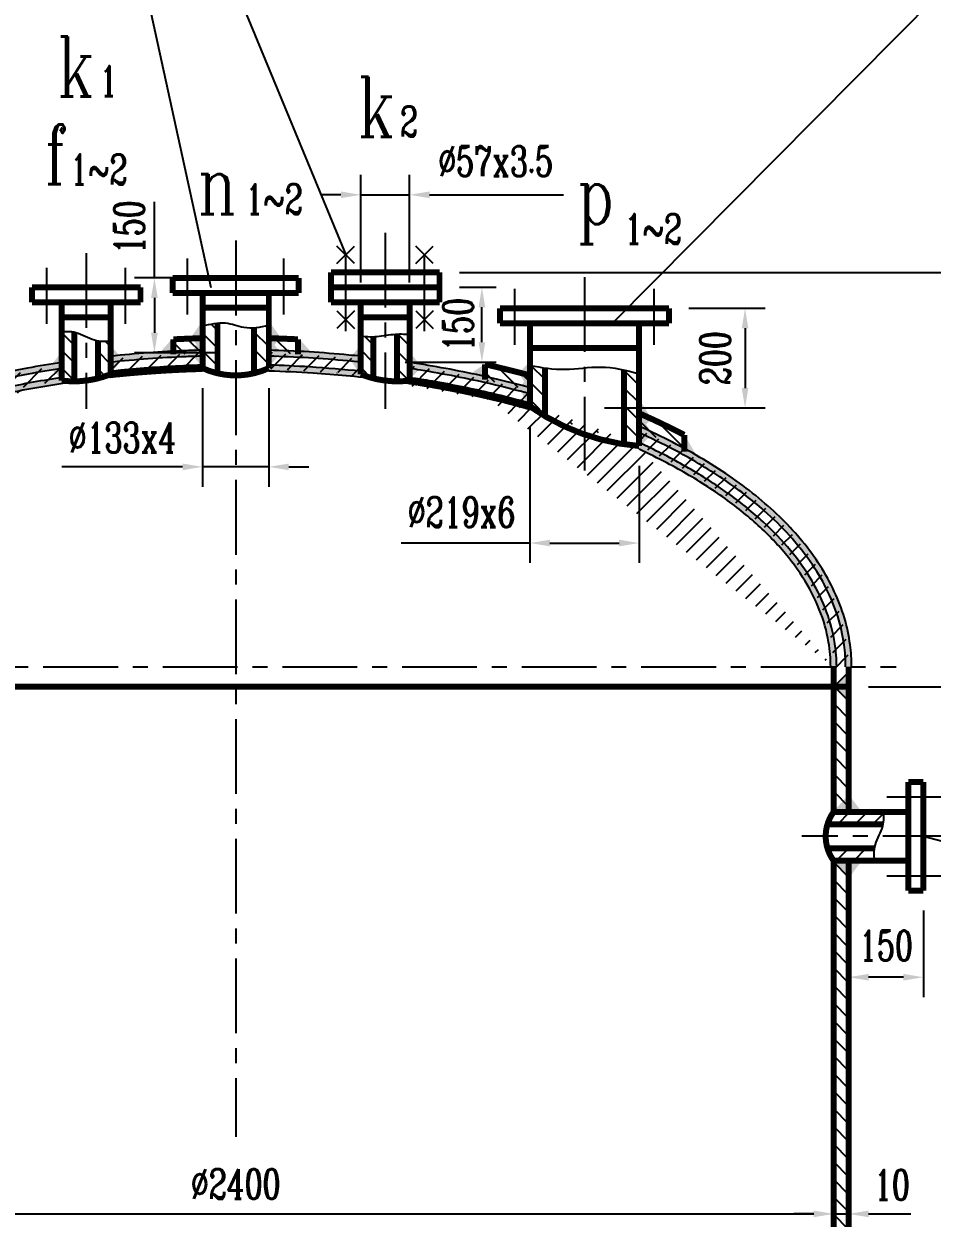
# Model space of a CAD drawing. Extents: x 37280 to 54100, y -24210 to -11888.
# Drawn here: x 40482 to 42305, y -15568 to -13173 of the extents above; entities that cross this region are included whole.
import ezdxf

# ---------------------------------------------------------------- set-up
doc = ezdxf.new("R2010")
doc.units = 0
doc.header["$LTSCALE"] = 120
doc.header["$MEASUREMENT"] = 0
doc.linetypes.add('CENTER', pattern=[2, 1.25, -0.25, 0.25, -0.25])
doc.layers.get('0').update_dxf_attribs({"linetype": 'CONTINUOUS'})
doc.layers.add('4', color=1, linetype='CENTER')
doc.styles.add('RC', font='romanc', dxfattribs={"width": 0.7, "bigfont": 'hztxt'})
doc.styles.add('SD', font='romanc', dxfattribs={"width": 0.7, "bigfont": 'hztxt'})
pattern_1 = [(135, (0, -748.836), (-17.67767, -17.67767), [])]
pattern_2 = [(45, (0, -748.836), (-17.67767, 17.67767), [])]
pattern_3 = [(135, (0, -748.83601), (-0.08838834765, -0.08838834765), [])]
pattern_4 = [(135, (0, -211.048), (-17.67767, -17.67767), [])]

msp = doc.modelspace()

# ---------------------------------------------------------------- hatches: boundary and pattern name
h = msp.add_hatch()
h.set_pattern_fill('ANSI31', color=256, scale=200, angle=90, style=0)
h.set_pattern_definition(pattern_4)
edge = h.paths.add_edge_path()
edge.add_spline(control_points=[(40583, -13791.3), (40574.8, -13789.6), (40566.5, -13789.6), (40558, -13790.7)], knot_values=[34.196112, 34.196112, 34.196112, 34.196112, 59.743914, 59.743914, 59.743914, 59.743914], degree=3, periodic=0)
edge.add_line((40558, -13790.7), (40558, -13888.7))
edge.add_arc((40582.5, -13692.8), 197.5, 262.8724, 270.1451)
edge.add_line((40583, -13890.2), (40583, -13791.3))
edge = h.paths.add_edge_path()
edge.add_spline(control_points=[(40656, -13808.3), (40647.5, -13809.6), (40639.1, -13809.9), (40631, -13808.6)], knot_values=[111.216117, 111.216117, 111.216117, 111.216117, 137.012131, 137.012131, 137.012131, 137.012131], degree=3, periodic=0)
edge.add_line((40631, -13808.6), (40631, -13884.2))
edge.add_arc((40582.5, -13692.8), 197.5, 284.2189, 291.8538)
edge.add_line((40656, -13876), (40656, -13808.3))
h = msp.add_hatch()
h.set_pattern_fill('ANSI31', color=256, scale=200, angle=90, style=0)
edge = h.paths.add_edge_path()
edge.add_spline(control_points=[(40973.5, -13777.1), (40963.3, -13780), (40953.3, -13781.9), (40943.5, -13782.5)], knot_values=[124.228657, 124.228657, 124.228657, 124.228657, 154.628423, 154.628423, 154.628423, 154.628423], degree=3, periodic=0)
edge.add_line((40943.5, -13782.5), (40943.5, -13874))
edge.add_arc((40907, -13719.4), 158.8, 283.2861, 294.7527)
edge.add_line((40973.5, -13863.7), (40973.5, -13777.1))
edge = h.paths.add_edge_path()
edge.add_spline(control_points=[(40870.5, -13773.2), (40860.7, -13774.3), (40850.6, -13776.7), (40840.5, -13779.1)], knot_values=[16.819989, 16.819989, 16.819989, 16.819989, 46.828966, 46.828966, 46.828966, 46.828966], degree=3, periodic=0)
edge.add_line((40840.5, -13779.1), (40840.5, -13863.7))
edge.add_arc((40907, -13719.4), 158.8, 245.2473, 256.7139)
edge.add_line((40870.5, -13874), (40870.5, -13773.2))
h = msp.add_hatch()
h.set_pattern_fill('ANSI31', color=256, scale=200, angle=90, style=0)
h.set_pattern_definition(pattern_4)
edge = h.paths.add_edge_path()
edge.add_spline(control_points=[(41256, -13796.9), (41247.5, -13795.8), (41239.1, -13795.6), (41231, -13796)], knot_values=[34.196112, 34.196112, 34.196112, 34.196112, 59.743914, 59.743914, 59.743914, 59.743914], degree=3, periodic=0)
edge.add_line((41231, -13796), (41231, -13890.2))
edge.add_arc((41231.5, -13692.8), 197.5, 269.8549, 277.1276)
edge.add_line((41256, -13888.7), (41256, -13796.9))
edge = h.paths.add_edge_path()
edge.add_spline(control_points=[(41183, -13801.3), (41174.8, -13801.6), (41166.4, -13801.1), (41158, -13799.8)], knot_values=[111.216117, 111.216117, 111.216117, 111.216117, 137.012131, 137.012131, 137.012131, 137.012131], degree=3, periodic=0)
edge.add_line((41158, -13799.8), (41158, -13876))
edge.add_arc((41231.5, -13692.8), 197.5, 248.1462, 255.7811)
edge.add_line((41183, -13884.2), (41183, -13801.3))
h = msp.add_hatch()
h.set_pattern_fill('ANSI31', color=256, scale=200, angle=90, style=0)
h.set_pattern_definition(pattern_1)
edge = h.paths.add_edge_path()
edge.add_arc((40906.9, -16256), 2453.2, 91.5529, 92.9202)
edge.add_line((40782, -13805.9), (40782, -13836))
edge.add_spline(control_points=[(40782, -13836), (40800.6, -13835), (40819.3, -13834.3), (40838.8, -13833.7), (40839.6, -13833.7), (40840.5, -13833.7)], knot_values=[4.767148, 4.767148, 4.767148, 4.767148, 4.813412, 4.813412, 4.815447, 4.815447, 4.815447, 4.815447], degree=3, periodic=0)
edge.add_line((40840.5, -13833.7), (40840.5, -13803.6))
edge = h.paths.add_edge_path()
edge.add_arc((40907, -16256.6), 2453.9, 87.0801, 88.4471)
edge.add_line((40973.5, -13803.6), (40973.5, -13833.7))
edge.add_spline(control_points=[(40973.5, -13833.7), (40980.8, -13833.9), (40988.1, -13834.1), (41007.6, -13834.8), (41019.8, -13835.3), (41032, -13836)], knot_values=[4.609331, 4.609331, 4.609331, 4.609331, 4.627492, 4.627492, 4.65763, 4.65763, 4.65763, 4.65763], degree=3, periodic=0)
edge.add_line((41032, -13836), (41032, -13805.9))
h = msp.add_hatch()
h.set_pattern_fill('ANSI31', color=256, angle=90, style=0)
h.set_pattern_definition(pattern_3)
edge = h.paths.add_edge_path()
edge.add_spline(control_points=[(39683, -14462.7), (39683, -14449.5), (39683.8, -14436.3), (39687.7, -14404.4), (39691.6, -14385.6), (39702.7, -14348.6), (39709.9, -14330.2), (39728.1, -14292.3), (39739.4, -14272.9), (39770.8, -14227.3), (39792.4, -14201.6), (39842, -14152.2), (39869.9, -14128.4), (39931.5, -14083.2), (39965.2, -14061.6), (40019.7, -14031.3), (40038.5, -14021.4), (40058, -14011.9)], knot_values=[5.486001, 5.486001, 5.486001, 5.486001, 5.547167, 5.547167, 5.634446, 5.634446, 5.721936, 5.721936, 5.817578, 5.817578, 5.950591, 5.950591, 6.083603, 6.083603, 6.216616, 6.216616, 6.283185, 6.283185, 6.283185, 6.283185], degree=3, periodic=0)
edge.add_line((40058, -14011.9), (40058, -13998.6))
edge.add_spline(control_points=[(40058, -13998.6), (40022.4, -14015.8), (39988.8, -14034), (39922.2, -14074.9), (39889.8, -14097.8), (39830.9, -14146), (39804.5, -14171.2), (39765, -14216.1), (39750.3, -14235.3), (39724.4, -14274.5), (39713.2, -14294.6), (39696.3, -14332), (39689.9, -14349.1), (39679.8, -14383.7), (39676.1, -14401.3), (39671.9, -14433.5), (39671, -14448.1), (39671, -14462.7)], knot_values=[5.480061, 5.480061, 5.480061, 5.480061, 5.600023, 5.600023, 5.73444, 5.73444, 5.868857, 5.868857, 5.964469, 5.964469, 6.06008, 6.06008, 6.138813, 6.138813, 6.217866, 6.217866, 6.283185, 6.283185, 6.283185, 6.283185], degree=3, periodic=0)
edge.add_line((39671, -14462.7), (39683, -14462.7))
edge = h.paths.add_edge_path()
edge.add_spline(control_points=[(40156, -13968.9), (40171.1, -13963), (40186.6, -13957.2), (40236.4, -13939.4), (40271.7, -13928.2), (40308, -13917.9)], knot_values=[5.228735, 5.228735, 5.228735, 5.228735, 5.276296, 5.276296, 5.379233, 5.379233, 5.379233, 5.379233], degree=3, periodic=0)
edge.add_line((40308, -13917.9), (40308, -13905.4))
edge.add_spline(control_points=[(40308, -13905.4), (40270.4, -13916), (40234, -13927.6), (40184.3, -13945.2), (40170, -13950.6), (40156, -13956.1)], knot_values=[5.22566, 5.22566, 5.22566, 5.22566, 5.331188, 5.331188, 5.374694, 5.374694, 5.374694, 5.374694], degree=3, periodic=0)
edge.add_line((40156, -13956.1), (40156, -13968.9))
edge = h.paths.add_edge_path()
edge.add_line((40558, -13864.4), (40558, -13852.3))
edge.add_spline(control_points=[(40558, -13852.3), (40534.8, -13855.7), (40511.8, -13859.5), (40461, -13868.8), (40433.2, -13874.5), (40406, -13880.6)], knot_values=[5.002855, 5.002855, 5.002855, 5.002855, 5.062354, 5.062354, 5.135836, 5.135836, 5.135836, 5.135836], degree=3, periodic=0)
edge.add_line((40406, -13880.6), (40406, -13892.9))
edge.add_spline(control_points=[(40406, -13892.9), (40433.6, -13886.6), (40461.8, -13880.9), (40512.7, -13871.6), (40535.2, -13867.8), (40558, -13864.4)], knot_values=[5.004382, 5.004382, 5.004382, 5.004382, 5.079495, 5.079495, 5.138219, 5.138219, 5.138219, 5.138219], degree=3, periodic=0)
edge = h.paths.add_edge_path()
edge.add_line((40840.5, -13839.7), (40840.5, -13827.7))
edge.add_spline(control_points=[(40840.5, -13827.7), (40829.7, -13827.9), (40819, -13828.3), (40799.5, -13829.1), (40790.7, -13829.5), (40782, -13830)], knot_values=[4.767013, 4.767013, 4.767013, 4.767013, 4.793519, 4.793519, 4.815191, 4.815191, 4.815191, 4.815191], degree=3, periodic=0)
edge.add_spline(control_points=[(40782, -13830), (40739.7, -13832.1), (40697.6, -13835.4), (40656, -13839.8)], knot_values=[4.815191, 4.815191, 4.815191, 4.815191, 4.919901, 4.919901, 4.919901, 4.919901], degree=3, periodic=0)
edge.add_line((40656, -13839.8), (40656, -13851.9))
edge.add_spline(control_points=[(40656, -13851.9), (40705.9, -13846.6), (40756.6, -13842.9), (40818.5, -13840.3), (40829.5, -13840), (40840.5, -13839.7)], knot_values=[4.767284, 4.767284, 4.767284, 4.767284, 4.893704, 4.893704, 4.92096, 4.92096, 4.92096, 4.92096], degree=3, periodic=0)
edge = h.paths.add_edge_path()
edge.add_spline(control_points=[(41158, -13839.8), (41150.1, -13839), (41142.2, -13838.2), (41100.4, -13834.2), (41066.2, -13831.7), (41032, -13830)], knot_values=[4.504877, 4.504877, 4.504877, 4.504877, 4.524685, 4.524685, 4.609587, 4.609587, 4.609587, 4.609587], degree=3, periodic=0)
edge.add_spline(control_points=[(41032, -13830), (41012.5, -13829), (40993, -13828.2), (40973.5, -13827.7)], knot_values=[4.609587, 4.609587, 4.609587, 4.609587, 4.657765, 4.657765, 4.657765, 4.657765], degree=3, periodic=0)
edge.add_line((40973.5, -13827.7), (40973.5, -13839.7))
edge.add_spline(control_points=[(40973.5, -13839.7), (41026.5, -13841.1), (41079.4, -13844.3), (41140.4, -13850.1), (41149.2, -13851), (41158, -13851.9)], knot_values=[4.503818, 4.503818, 4.503818, 4.503818, 4.635338, 4.635338, 4.657494, 4.657494, 4.657494, 4.657494], degree=3, periodic=0)
edge.add_line((41158, -13851.9), (41158, -13839.8))
edge = h.paths.add_edge_path()
edge.add_spline(control_points=[(41407, -13880.4), (41369.6, -13872), (41331.5, -13864.6), (41280.6, -13856.1), (41268.3, -13854.1), (41256, -13852.3)], knot_values=[4.28984, 4.28984, 4.28984, 4.28984, 4.390268, 4.390268, 4.421923, 4.421923, 4.421923, 4.421923], degree=3, periodic=0)
edge.add_line((41256, -13852.3), (41256, -13864.4))
edge.add_spline(control_points=[(41256, -13864.4), (41263.2, -13865.5), (41270.5, -13866.6), (41325.5, -13875.5), (41372.5, -13884.7), (41445, -13901.5), (41471.5, -13908.3), (41497.5, -13915.5)], knot_values=[4.204062, 4.204062, 4.204062, 4.204062, 4.222808, 4.222808, 4.347131, 4.347131, 4.420396, 4.420396, 4.420396, 4.420396], degree=3, periodic=0)
edge.add_line((41497.5, -13915.5), (41497.5, -13903))
edge.add_spline(control_points=[(41497.5, -13903), (41476.3, -13897.2), (41454.9, -13891.7), (41424.4, -13884.4), (41415.7, -13882.4), (41407, -13880.4)], knot_values=[4.207071, 4.207071, 4.207071, 4.207071, 4.26626, 4.26626, 4.28984, 4.28984, 4.28984, 4.28984], degree=3, periodic=0)
edge = h.paths.add_edge_path()
edge.add_spline(control_points=[(41807, -14024.7), (41778.2, -14009.1), (41748, -13994.3), (41716.5, -13980.4)], knot_values=[3.885714, 3.885714, 3.885714, 3.885714, 3.988302, 3.988302, 3.988302, 3.988302], degree=3, periodic=0)
edge.add_line((41716.5, -13980.4), (41716.5, -13993.5))
edge.add_spline(control_points=[(41716.5, -13993.5), (41740.3, -14004.2), (41763.4, -14015.3), (41820.7, -14045.3), (41853.6, -14064.8), (41914.4, -14105.8), (41942.4, -14127.3), (41985.9, -14165.8), (42002.7, -14182.3), (42033.4, -14216.2), (42047.3, -14233.6), (42072, -14269.1), (42082.9, -14287.1), (42101.4, -14323.9), (42109, -14342.6), (42121, -14380.3), (42125.3, -14399.4), (42129.9, -14433.3), (42131, -14448), (42131, -14462.7)], knot_values=[3.141593, 3.141593, 3.141593, 3.141593, 3.220224, 3.220224, 3.344547, 3.344547, 3.468871, 3.468871, 3.55806, 3.55806, 3.64725, 3.64725, 3.73644, 3.73644, 3.825629, 3.825629, 3.914819, 3.914819, 3.982988, 3.982988, 3.982988, 3.982988], degree=3, periodic=0)
edge.add_line((42131, -14462.7), (42143, -14462.7))
edge.add_spline(control_points=[(42143, -14462.7), (42143, -14448), (42142, -14433.2), (42137.6, -14400.3), (42133.8, -14382.3), (42123.2, -14346.6), (42116.4, -14328.9), (42100.2, -14294.1), (42090.8, -14277), (42069.3, -14243.4), (42057.2, -14227), (42019.1, -14180.8), (41989.9, -14151.9), (41923.7, -14097.2), (41886.7, -14071.3), (41833.5, -14039.5), (41820.4, -14032), (41807, -14024.7)], knot_values=[3.141593, 3.141593, 3.141593, 3.141593, 3.207557, 3.207557, 3.288942, 3.288942, 3.370327, 3.370327, 3.451713, 3.451713, 3.533098, 3.533098, 3.685387, 3.685387, 3.837675, 3.837675, 3.885714, 3.885714, 3.885714, 3.885714], degree=3, periodic=0)
h = msp.add_hatch()
h.set_pattern_fill('ANSI31', color=256, scale=200, style=0)
h.set_pattern_definition(pattern_2)
edge = h.paths.add_edge_path()
edge.add_ellipse((40907, -14462.7), major_axis=(-1200, 0), ratio=0.5, start_angle=315.0319, end_angle=360, ccw=False)
edge.add_line((40058, -14038.7), (40058, -14005.3))
edge.add_spline(control_points=[(40058, -14005.3), (40039, -14014.5), (40020.6, -14024), (39967, -14053.6), (39933.7, -14074.6), (39872.5, -14118.8), (39844.6, -14141.9), (39794.7, -14190.3), (39772.7, -14215.4), (39739.8, -14261), (39727.4, -14281.1), (39706.6, -14322.1), (39698.2, -14343), (39685.4, -14385.3), (39681, -14406.8), (39677.6, -14439.8), (39677, -14451.3), (39677, -14462.7)], knot_values=[5.483013, 5.483013, 5.483013, 5.483013, 5.547468, 5.547468, 5.677183, 5.677183, 5.806897, 5.806897, 5.936611, 5.936611, 6.034733, 6.034733, 6.132855, 6.132855, 6.230976, 6.230976, 6.283185, 6.283185, 6.283185, 6.283185], degree=3, periodic=0)
edge.add_line((39677, -14462.7), (39707, -14462.7))
edge = h.paths.add_edge_path()
edge.add_line((40308, -13942.8), (40308, -13911.6))
edge.add_spline(control_points=[(40308, -13911.6), (40286.4, -13917.7), (40265.2, -13924.2), (40214.1, -13940.8), (40184.5, -13951.3), (40156, -13962.5)], knot_values=[5.227191, 5.227191, 5.227191, 5.227191, 5.28804, 5.28804, 5.376952, 5.376952, 5.376952, 5.376952], degree=3, periodic=0)
edge.add_line((40156, -13962.5), (40156, -13994.8))
edge.add_ellipse((40907, -14462.7), major_axis=(-1200, 0), ratio=0.5, start_angle=299.9449, end_angle=308.7434, ccw=False)
edge = h.paths.add_edge_path()
edge.add_spline(control_points=[(40558, -13858.3), (40548.2, -13859.8), (40538.6, -13861.3), (40487.1, -13869.7), (40446.1, -13877.7), (40406, -13886.8)], knot_values=[5.003616, 5.003616, 5.003616, 5.003616, 5.028612, 5.028612, 5.137023, 5.137023, 5.137023, 5.137023], degree=3, periodic=0)
edge.add_line((40406, -13886.8), (40406, -13917.5))
edge.add_ellipse((40907, -14462.7), major_axis=(-1200, 0), ratio=0.5, start_angle=286.9079, end_angle=294.6769, ccw=False)
edge.add_line((40558, -13888.7), (40558, -13858.3))
edge = h.paths.add_edge_path()
edge.add_ellipse((40907, -14462.7), major_axis=(-1200, 0), ratio=0.5, start_angle=273.1768, end_angle=282.0735, ccw=False)
edge.add_line((40840.5, -13863.7), (40840.5, -13833.7))
edge.add_spline(control_points=[(40840.5, -13833.7), (40839.6, -13833.7), (40838.8, -13833.7), (40819.3, -13834.3), (40800.6, -13835), (40782, -13836)], knot_values=[4.767148, 4.767148, 4.767148, 4.767148, 4.769183, 4.769183, 4.815447, 4.815447, 4.815447, 4.815447], degree=3, periodic=0)
edge.add_spline(control_points=[(40782, -13836), (40748.3, -13837.7), (40714.8, -13840.1), (40673, -13844.1), (40664.5, -13844.9), (40656, -13845.8)], knot_values=[4.815447, 4.815447, 4.815447, 4.815447, 4.898897, 4.898897, 4.920429, 4.920429, 4.920429, 4.920429], degree=3, periodic=0)
edge.add_line((40656, -13845.8), (40656, -13876))
edge = h.paths.add_edge_path()
edge.add_spline(control_points=[(41158, -13845.8), (41155.8, -13845.6), (41153.7, -13845.4), (41112, -13841.1), (41072.1, -13838), (41032, -13836)], knot_values=[4.504349, 4.504349, 4.504349, 4.504349, 4.509755, 4.509755, 4.609331, 4.609331, 4.609331, 4.609331], degree=3, periodic=0)
edge.add_spline(control_points=[(41032, -13836), (41019.8, -13835.3), (41007.6, -13834.8), (40988.1, -13834.1), (40980.8, -13833.9), (40973.5, -13833.7)], knot_values=[4.609331, 4.609331, 4.609331, 4.609331, 4.639469, 4.639469, 4.65763, 4.65763, 4.65763, 4.65763], degree=3, periodic=0)
edge.add_line((40973.5, -13833.7), (40973.5, -13863.7))
edge.add_ellipse((40907, -14462.7), major_axis=(-1200, 0), ratio=0.5, start_angle=257.9265, end_angle=266.8232, ccw=False)
edge.add_line((41158, -13876), (41158, -13845.8))
edge = h.paths.add_edge_path()
edge.add_spline(control_points=[(41497.5, -13909.3), (41481.5, -13904.8), (41465.4, -13900.6), (41435.2, -13893.1), (41421.1, -13889.7), (41407, -13886.5)], knot_values=[4.205572, 4.205572, 4.205572, 4.205572, 4.250326, 4.250326, 4.288655, 4.288655, 4.288655, 4.288655], degree=3, periodic=0)
edge.add_spline(control_points=[(41407, -13886.5), (41373.1, -13878.9), (41338.6, -13872.1), (41287.8, -13863.3), (41271.9, -13860.7), (41256, -13858.3)], knot_values=[4.288655, 4.288655, 4.288655, 4.288655, 4.38004, 4.38004, 4.421162, 4.421162, 4.421162, 4.421162], degree=3, periodic=0)
edge.add_line((41256, -13858.3), (41256, -13888.7))
edge.add_ellipse((40907, -14462.7), major_axis=(-1200, 0), ratio=0.5, start_angle=240.5224, end_angle=253.0921, ccw=False)
edge.add_line((41497.5, -13940.4), (41497.5, -13909.3))
edge = h.paths.add_edge_path()
edge.add_spline(control_points=[(41807, -14031.5), (41778.3, -14015.9), (41748.1, -14001), (41716.5, -13986.9)], knot_values=[3.882279, 3.882279, 3.882279, 3.882279, 3.98566, 3.98566, 3.98566, 3.98566], degree=3, periodic=0)
edge.add_line((41716.5, -13986.9), (41716.5, -14019.8))
edge.add_ellipse((40907, -14462.7), major_axis=(-1200, 0), ratio=0.5, start_angle=180, end_angle=227.5782, ccw=False)
edge.add_line((42107, -14462.7), (42137, -14462.7))
edge.add_spline(control_points=[(42137, -14462.7), (42137, -14448), (42136, -14433.3), (42132, -14403.9), (42129.1, -14389.3), (42121.2, -14360.3), (42116.4, -14345.9), (42104.8, -14317.4), (42098, -14303.3), (42078.2, -14267.2), (42063.7, -14245.4), (42030.3, -14203.1), (42011.5, -14182.5), (41969.8, -14142.7), (41946.9, -14123.5), (41892.2, -14082.6), (41859.5, -14061.3), (41818.6, -14038), (41812.8, -14034.7), (41807, -14031.5)], knot_values=[3.141593, 3.141593, 3.141593, 3.141593, 3.20859, 3.20859, 3.275587, 3.275587, 3.342584, 3.342584, 3.409582, 3.409582, 3.516877, 3.516877, 3.624173, 3.624173, 3.731469, 3.731469, 3.861183, 3.861183, 3.882279, 3.882279, 3.882279, 3.882279], degree=3, periodic=0)
h.paths.add_polyline_path([(42137, -14462.7), (42107, -14462.7), (42107, -14502.7), (42137, -14502.7)])
h.paths.add_polyline_path([(39707, -14462.7), (39677, -14462.7), (39677, -14502.7), (39707, -14502.7)])
h = msp.add_hatch()
h.set_pattern_fill('ANSI31', color=256, angle=90, style=0)
h.set_pattern_definition(pattern_3)
edge = h.paths.add_edge_path()
edge.add_spline(control_points=[(39713, -14462.7), (39713, -14461.8), (39713, -14460.8), (39713.2, -14437.7), (39715.9, -14415.6), (39726.3, -14371.5), (39734.1, -14349.6), (39754.4, -14306.3), (39767.1, -14284.9), (39797.2, -14242.8), (39814.7, -14222.2), (39854.2, -14182), (39876.3, -14162.5), (39924.7, -14124.7), (39951.1, -14106.5), (40007.8, -14071.6), (40038.2, -14055), (40071.3, -14038.8), (40072.2, -14038.3), (40073.2, -14037.9)], knot_values=[5.483583, 5.483583, 5.483583, 5.483583, 5.488439, 5.488439, 5.601506, 5.601506, 5.714572, 5.714572, 5.827638, 5.827638, 5.940705, 5.940705, 6.053771, 6.053771, 6.166838, 6.166838, 6.279904, 6.279904, 6.283185, 6.283185, 6.283185, 6.283185], degree=3, periodic=0)
edge.add_arc((40058.6, -13908.9), 129.9, 269.7249, 276.4595, ccw=False)
edge.add_line((40058, -14038.7), (40058, -14032))
edge.add_spline(control_points=[(40058, -14032), (40045.7, -14038.1), (40033.8, -14044.3), (39993.3, -14066.2), (39966.2, -14082.6), (39915.5, -14116.7), (39891.9, -14134.4), (39848.6, -14171), (39828.8, -14189.9), (39793.4, -14228.7), (39777.7, -14248.6), (39750.5, -14289.1), (39739.1, -14309.8), (39720.5, -14351.6), (39713.5, -14372.9), (39703.8, -14415.6), (39701.3, -14437.1), (39701, -14460), (39701, -14461.4), (39701, -14462.7)], knot_values=[5.495198, 5.495198, 5.495198, 5.495198, 5.538072, 5.538072, 5.643548, 5.643548, 5.749023, 5.749023, 5.854499, 5.854499, 5.959974, 5.959974, 6.06545, 6.06545, 6.170925, 6.170925, 6.276401, 6.276401, 6.283185, 6.283185, 6.283185, 6.283185], degree=3, periodic=0)
edge.add_line((39701, -14462.7), (39713, -14462.7))
edge = h.paths.add_edge_path()
edge.add_spline(control_points=[(40145.2, -14005.6), (40154, -14002), (40163, -13998.4), (40207.6, -13981), (40244.7, -13968.2), (40300.1, -13951.3), (40317.2, -13946.3), (40334.6, -13941.6)], knot_values=[5.211114, 5.211114, 5.211114, 5.211114, 5.239968, 5.239968, 5.353034, 5.353034, 5.402652, 5.402652, 5.402652, 5.402652], degree=3, periodic=0)
edge.add_line((40333, -13942.1), (40333, -13941.8))
edge.add_arc((40312.9, -13759.4), 183.5, 268.4692, 276.2874, ccw=False)
edge.add_line((40308, -13942.8), (40308, -13936.6))
edge.add_spline(control_points=[(40308, -13936.6), (40275.3, -13946), (40243.6, -13956.1), (40193.5, -13973.8), (40174.5, -13980.9), (40156, -13988.3)], knot_values=[5.233435, 5.233435, 5.233435, 5.233435, 5.327121, 5.327121, 5.386214, 5.386214, 5.386214, 5.386214], degree=3, periodic=0)
edge.add_line((40156, -13988.3), (40156, -13994.8))
edge.add_arc((40058.6, -13908.9), 129.9, 311.8156, 318.5808, ccw=False)
edge = h.paths.add_edge_path()
edge.add_spline(control_points=[(40382, -13929.4), (40388.8, -13927.7), (40395.5, -13926.1), (40443.2, -13915), (40485.2, -13906.7), (40548.6, -13896.1), (40569.5, -13892.9), (40590.5, -13890)], knot_values=[4.979982, 4.979982, 4.979982, 4.979982, 4.998774, 4.998774, 5.111841, 5.111841, 5.166457, 5.166457, 5.166457, 5.166457], degree=3, periodic=0)
edge.add_line((40583, -13891.2), (40583, -13890.2))
edge.add_arc((40582.5, -13692.8), 197.5, 262.8724, 270.1451, ccw=False)
edge.add_line((40558, -13888.7), (40558, -13882.6))
edge.add_spline(control_points=[(40558, -13882.6), (40556.4, -13882.8), (40554.9, -13883.1), (40512.9, -13889.5), (40473.1, -13896.8), (40424.7, -13907.2), (40415.3, -13909.2), (40406, -13911.4)], knot_values=[5.006704, 5.006704, 5.006704, 5.006704, 5.010695, 5.010695, 5.11617, 5.11617, 5.141854, 5.141854, 5.141854, 5.141854], degree=3, periodic=0)
edge.add_line((40406, -13911.4), (40406, -13917.5))
edge.add_arc((40312.9, -13759.4), 183.5, 292.1431, 300.4848, ccw=False)
edge = h.paths.add_edge_path()
edge.add_spline(control_points=[(41158, -13870), (41124, -13866.4), (41089.7, -13863.5), (41028.1, -13859.6), (41000.8, -13858.4), (40973.5, -13857.7)], knot_values=[4.502209, 4.502209, 4.502209, 4.502209, 4.588793, 4.588793, 4.657082, 4.657082, 4.657082, 4.657082], degree=3, periodic=0)
edge.add_line((40973.5, -13857.7), (40973.5, -13863.7))
edge.add_arc((40907, -13719.4), 158.8, 289.3129, 294.7527, ccw=False)
edge.add_spline(control_points=[(40959.5, -13869.3), (40993.8, -13870.1), (41028.1, -13871.6), (41104.9, -13876.6), (41147.3, -13880.5), (41189.1, -13885.6)], knot_values=[4.474438, 4.474438, 4.474438, 4.474438, 4.560597, 4.560597, 4.668492, 4.668492, 4.668492, 4.668492], degree=3, periodic=0)
edge.add_line((41183, -13885), (41183, -13884.2))
edge.add_arc((41231.5, -13692.8), 197.5, 248.1462, 255.7811, ccw=False)
edge.add_line((41158, -13876), (41158, -13870))
edge = h.paths.add_edge_path()
edge.add_spline(control_points=[(42113, -14462.7), (42113, -14447.2), (42111.8, -14431.7), (42106.2, -14394.8), (42100.6, -14373.5), (42085.1, -14331.3), (42075.2, -14310.4), (42050.9, -14269.3), (42036.7, -14249.2), (42004, -14209.7), (41985.6, -14190.5), (41945, -14153.1), (41922.7, -14134.9), (41874.5, -14099.9), (41848.5, -14083.1), (41793.3, -14050.9), (41764, -14035.5), (41727.6, -14018.4), (41722.1, -14015.8), (41716.5, -14013.2)], knot_values=[3.141593, 3.141593, 3.141593, 3.141593, 3.217612, 3.217612, 3.323087, 3.323087, 3.428563, 3.428563, 3.534038, 3.534038, 3.639514, 3.639514, 3.744989, 3.744989, 3.850465, 3.850465, 3.95594, 3.95594, 3.974787, 3.974787, 3.974787, 3.974787], degree=3, periodic=0)
edge.add_line((41716.5, -14013.2), (41716.5, -14019.8))
edge.add_arc((41751.3, -13582), 439.2, 262.9628, 265.4478, ccw=False)
edge.add_spline(control_points=[(41697.5, -14017.9), (41723.4, -14029.3), (41748.2, -14041.2), (41803.1, -14070), (41832.3, -14087.1), (41886.6, -14122.9), (41911.8, -14141.5), (41957.6, -14180.1), (41978.3, -14200), (42015, -14240.8), (42031.1, -14261.7), (42058.3, -14304.1), (42069.5, -14325.7), (42086.9, -14369.3), (42093.1, -14391.3), (42099.6, -14429.8), (42101, -14446.3), (42101, -14462.7)], knot_values=[3.141593, 3.141593, 3.141593, 3.141593, 3.228154, 3.228154, 3.34122, 3.34122, 3.454286, 3.454286, 3.567353, 3.567353, 3.680419, 3.680419, 3.793485, 3.793485, 3.906552, 3.906552, 3.990496, 3.990496, 3.990496, 3.990496], degree=3, periodic=0)
edge.add_line((42101, -14462.7), (42113, -14462.7))
h = msp.add_hatch()
h.set_pattern_fill('ANSI31', color=256, angle=90, style=0)
h.set_pattern_definition(pattern_3)
edge = h.paths.add_edge_path()
edge.add_spline(control_points=[(40656, -13882.1), (40656.8, -13882), (40657.6, -13881.9), (40702.6, -13877.1), (40747.2, -13873.7), (40808.2, -13870.7), (40824.3, -13870.1), (40840.5, -13869.7)], knot_values=[4.767973, 4.767973, 4.767973, 4.767973, 4.770097, 4.770097, 4.883164, 4.883164, 4.923657, 4.923657, 4.923657, 4.923657], degree=3, periodic=0)
edge.add_line((40840.5, -13869.7), (40840.5, -13857.7))
edge.add_spline(control_points=[(40840.5, -13857.7), (40827.6, -13858), (40814.8, -13858.5), (40759.9, -13860.9), (40717.9, -13863.8), (40669.6, -13868.6), (40662.8, -13869.3), (40656, -13870)], knot_values=[4.767695, 4.767695, 4.767695, 4.767695, 4.799744, 4.799744, 4.905219, 4.905219, 4.922569, 4.922569, 4.922569, 4.922569], degree=3, periodic=0)
edge.add_line((40656, -13870), (40656, -13882.1))
edge = h.paths.add_edge_path()
edge.add_spline(control_points=[(41256, -13894.7), (41279, -13898.3), (41301.8, -13902.1), (41366.6, -13914.2), (41407.9, -13923.2), (41464.8, -13937.6), (41481.2, -13942), (41497.5, -13946.7)], knot_values=[4.196339, 4.196339, 4.196339, 4.196339, 4.256642, 4.256642, 4.369708, 4.369708, 4.416504, 4.416504, 4.416504, 4.416504], degree=3, periodic=0)
edge.add_line((41497.5, -13946.7), (41497.5, -13934.2))
edge.add_spline(control_points=[(41497.5, -13934.2), (41472, -13927), (41445.9, -13920.3), (41381.2, -13905), (41342, -13897), (41286.7, -13887.4), (41271.4, -13885), (41256, -13882.6)], knot_values=[4.199464, 4.199464, 4.199464, 4.199464, 4.272366, 4.272366, 4.377842, 4.377842, 4.418074, 4.418074, 4.418074, 4.418074], degree=3, periodic=0)
edge.add_line((41256, -13882.6), (41256, -13894.7))
h = msp.add_hatch()
h.set_pattern_fill('ANSI31', color=256, scale=200, angle=90, style=0)
h.set_pattern_definition(pattern_1)
edge = h.paths.add_edge_path()
edge.add_spline(control_points=[(41527.5, -13863.2), (41517.4, -13861.9), (41507.4, -13860.1), (41497.5, -13858.2)], knot_values=[28.245471, 28.245471, 28.245471, 28.245471, 58.56746, 58.56746, 58.56746, 58.56746], degree=3, periodic=0)
edge.add_line((41497.5, -13858.2), (41497.5, -13909.3))
edge.add_spline(control_points=[(41497.5, -13909.3), (41507.5, -13912.1), (41517.5, -13914.9), (41527.5, -13917.9)], knot_values=[4.177229, 4.177229, 4.177229, 4.177229, 4.205572, 4.205572, 4.205572, 4.205572], degree=3, periodic=0)
edge.add_line((41527.5, -13917.9), (41527.5, -13863.2))
edge = h.paths.add_edge_path()
edge.add_spline(control_points=[(41527.5, -13917.9), (41517.5, -13914.9), (41507.5, -13912.1), (41497.5, -13909.3)], knot_values=[4.177229, 4.177229, 4.177229, 4.177229, 4.205572, 4.205572, 4.205572, 4.205572], degree=3, periodic=0)
edge.add_line((41497.5, -13909.3), (41497.5, -13940.4))
edge.add_ellipse((40907, -14462.7), major_axis=(-1200, 0), ratio=0.5, start_angle=238.8632, end_angle=240.5224, ccw=False)
edge.add_line((41527.5, -13949.2), (41527.5, -13917.9))
edge = h.paths.add_edge_path()
edge.add_spline(control_points=[(41716.5, -13875.2), (41706.5, -13872.1), (41696.5, -13869.3), (41686.5, -13867.1)], knot_values=[218.864276, 218.864276, 218.864276, 218.864276, 249.811877, 249.811877, 249.811877, 249.811877], degree=3, periodic=0)
edge.add_line((41686.5, -13867.1), (41686.5, -13943.6))
edge.add_line((41686.5, -13943.6), (41716.5, -13943.6))
edge.add_line((41716.5, -13943.6), (41716.5, -13875.2))
edge = h.paths.add_edge_path()
edge.add_line((41716.5, -13943.6), (41686.5, -13943.6))
edge.add_line((41686.5, -13943.6), (41686.5, -13974))
edge.add_spline(control_points=[(41686.5, -13974), (41694.9, -13977.5), (41703.3, -13981.1), (41713.2, -13985.5), (41714.9, -13986.2), (41716.5, -13986.9)], knot_values=[3.98566, 3.98566, 3.98566, 3.98566, 4.012689, 4.012689, 4.017926, 4.017926, 4.017926, 4.017926], degree=3, periodic=0)
edge.add_line((41716.5, -13986.9), (41716.5, -13943.6))
edge = h.paths.add_edge_path()
edge.add_spline(control_points=[(41716.5, -13986.9), (41714.9, -13986.2), (41713.2, -13985.5), (41703.3, -13981.1), (41694.9, -13977.5), (41686.5, -13974)], knot_values=[3.98566, 3.98566, 3.98566, 3.98566, 3.990898, 3.990898, 4.017926, 4.017926, 4.017926, 4.017926], degree=3, periodic=0)
edge.add_line((41686.5, -13974), (41686.5, -14006.6))
edge.add_ellipse((40907, -14462.7), major_axis=(-1200, 0), ratio=0.5, start_angle=227.5782, end_angle=229.4898, ccw=False)
edge.add_line((41716.5, -14019.8), (41716.5, -13986.9))
h = msp.add_hatch()
h.set_pattern_fill('ANSI31', color=256, scale=200, angle=90, style=0)
h.set_pattern_definition(pattern_1)
edge = h.paths.add_edge_path()
edge.add_arc((40627.9, -17205.5), 3439.1, 75.3545, 76.9075)
edge.add_line((41407, -13855.8), (41407, -13886.5))
edge.add_spline(control_points=[(41407, -13886.5), (41421.1, -13889.7), (41435.2, -13893.1), (41465.4, -13900.6), (41481.5, -13904.8), (41497.5, -13909.3)], knot_values=[4.205572, 4.205572, 4.205572, 4.205572, 4.243901, 4.243901, 4.288655, 4.288655, 4.288655, 4.288655], degree=3, periodic=0)
edge.add_line((41497.5, -13909.3), (41497.5, -13878.1))
edge = h.paths.add_edge_path()
edge.add_line((41716.5, -13954.2), (41716.5, -13986.9))
edge.add_spline(control_points=[(41716.5, -13986.9), (41748.1, -14001), (41778.3, -14015.9), (41807, -14031.5)], knot_values=[3.882279, 3.882279, 3.882279, 3.882279, 3.98566, 3.98566, 3.98566, 3.98566], degree=3, periodic=0)
edge.add_line((41807, -14031.5), (41807, -13997.5))
edge.add_arc((41123.6, -15308.7), 1478.6, 62.4738, 66.3625)
h = msp.add_hatch()
h.set_pattern_fill('ANSI31', color=256, scale=200, angle=90, style=0)
h.set_pattern_definition(pattern_1)
h.paths.add_polyline_path([(39707, -14502.7), (39677, -14502.7), (39677, -14648.7), (39707, -14648.7)])
h.paths.add_polyline_path([(39677, -16537.7), (39707, -16537.7), (39707, -14756.7), (39677, -14756.7)])
h.paths.add_polyline_path([(39707, -17067.7), (39677, -17067.7), (39677, -17302.7), (39707, -17302.7)])
h.paths.add_polyline_path([(42137, -14851.7), (42107, -14851.7), (42107, -17153.7), (42137, -17153.7)])
h.paths.add_polyline_path([(42137, -17251.7), (42107, -17251.7), (42107, -17302.7), (42137, -17302.7)])
h.paths.add_polyline_path([(42137, -14502.7), (42107, -14502.7), (42107, -14753.7), (42137, -14753.7)])
h = msp.add_hatch()
h.set_pattern_fill('ANSI31', color=256, scale=200, style=0)
h.set_pattern_definition(pattern_2)
edge = h.paths.add_edge_path()
edge.add_arc((42173.7, -14802.7), 82.8, 143.7166, 163.151)
edge.add_line((42094.5, -14778.7), (42205.8, -14778.7))
edge.add_spline(control_points=[(42205.8, -14778.7), (42207.5, -14770.6), (42207.4, -14762.2), (42206.4, -14753.7)], knot_values=[34.196112, 34.196112, 34.196112, 34.196112, 59.743914, 59.743914, 59.743914, 59.743914], degree=3, periodic=0)
edge.add_line((42206.4, -14753.7), (42107, -14753.7))
edge = h.paths.add_edge_path()
edge.add_arc((42173.7, -14802.7), 82.8, 196.849, 216.2834)
edge.add_line((42107, -14851.7), (42188.7, -14851.7))
edge.add_spline(control_points=[(42188.7, -14851.7), (42187.4, -14843.3), (42187.2, -14834.9), (42188.5, -14826.7)], knot_values=[111.216117, 111.216117, 111.216117, 111.216117, 137.012131, 137.012131, 137.012131, 137.012131], degree=3, periodic=0)
edge.add_line((42188.5, -14826.7), (42094.5, -14826.7))

# ---------------------------------------------------------------- linework, layer by layer
for p, q in [((40858.1, -13702.5), (40672.9, -12858)), ((40806.5, -12858), (41128, -13636.4)), ((42570.6, -12858), (41663.4, -13773.6)), ((41158, -13691.6), (41158, -13476)), ((41256, -13691.6), (41256, -13476)), ((40743.9, -13682.7), (40743.9, -13530.4)), ((41118, -13516), (41078, -13516)), ((41158, -13516), (41256, -13516)), ((41296, -13516), (41564.5, -13516)), ((41110.3, -13654.1), (41145.6, -13618.8)), ((41145.6, -13654.1), (41110.3, -13618.8)), ((41303.6, -13654.1), (41268.3, -13618.8)), ((41268.3, -13654.1), (41303.6, -13618.8)), ((41356, -13671.6), (42922.5, -13671.6)), ((40780.5, -13682.7), (40703.9, -13682.7)), ((40743.9, -13722.7), (40743.9, -13792.7)), ((41356, -13701.6), (41429.6, -13701.6)), ((41401.1, -13811.6), (41401.1, -13741.6)), ((41816.5, -13743.6), (41969.2, -13743.6)), ((41110.3, -13749), (41145.6, -13784.3)), ((41145.6, -13749), (41110.3, -13784.3)), ((41303.6, -13749), (41268.3, -13784.3)), ((41268.3, -13749), (41303.6, -13784.3)), ((41929.2, -13783.6), (41929.2, -13903.6)), ((40867, -13832.7), (40703.9, -13832.7)), ((41247, -13851.6), (41429.6, -13851.6)), ((40840.5, -13903.7), (40840.5, -14101.7)), ((40973.5, -13903.7), (40973.5, -14101.7)), ((41647, -13943.6), (41969.2, -13943.6)), ((41497.5, -13980.4), (41497.5, -14254.5)), ((41716.5, -14059.8), (41716.5, -14254.5)), ((40800.5, -14061.7), (40557.8, -14061.7)), ((40973.5, -14061.7), (40840.5, -14061.7)), ((41013.5, -14061.7), (41053.5, -14061.7)), ((41497.5, -14214.5), (41239.2, -14214.5)), ((41537.5, -14214.5), (41676.5, -14214.5)), ((42177, -14502.7), (42543.2, -14502.7)), ((42287, -14802.7), (43192.7, -15040.8)), ((42137, -14951.7), (42137, -15125.3)), ((42287, -14951.7), (42287, -15125.3)), ((42247, -15085.3), (42177, -15085.3)), ((39747, -15560), (42067, -15560)), ((42067, -15560), (42027, -15560)), ((42107, -15560), (42137, -15560)), ((42177, -15560), (42261.8, -15560))]:
    msp.add_line(p, q)
at = {"const_width": 12}
for points in [[(41033.5, -13682.7), (40780.5, -13682.7)], [(40780.5, -13682.7), (40780.5, -13712.7)], [(41033.5, -13682.7), (41033.5, -13712.7)], [(41098, -13671.6), (41098, -13731.6)], [(41098, -13671.6), (41316, -13671.6)], [(41316, -13671.6), (41316, -13731.6)], [(40716, -13701.6), (40498, -13701.6)], [(41098, -13701.6), (41316, -13701.6)], [(41033.5, -13712.7), (40780.5, -13712.7)], [(40840.5, -13712.7), (40840.5, -13869.7)], [(40973.5, -13712.7), (40973.5, -13863.7)], [(40716, -13731.6), (40498, -13731.6)], [(40558, -13731.6), (40558, -13888.7)], [(40656, -13731.6), (40656, -13876)], [(40973.5, -13742.7), (40840.5, -13742.7)], [(41098, -13731.6), (41316, -13731.6)], [(41158, -13731.6), (41158, -13876)], [(41256, -13731.6), (41256, -13894.7)], [(41776.5, -13743.6), (41437.5, -13743.6)], [(41437.5, -13743.6), (41437.5, -13773.6)], [(41497.5, -13743.6), (41497.5, -13743.6)], [(41716.5, -13743.6), (41716.5, -13743.6)], [(41776.5, -13743.6), (41776.5, -13773.6)], [(40656, -13761.6), (40558, -13761.6)], [(40870.5, -13773.2), (40870.5, -13874)], [(41158, -13761.6), (41256, -13761.6)], [(41776.5, -13773.6), (41437.5, -13773.6)], [(41497.5, -13773.6), (41497.5, -13940.4)], [(41716.5, -13773.6), (41716.5, -14019.8)], [(40583, -13791.3), (40583, -13890.2)], [(40943.5, -13782.1), (40943.5, -13874)], [(41183, -13800), (41183, -13884.2)], [(41231, -13796), (41231, -13890.2)], [(40631, -13808.6), (40631, -13884.2)], [(40782, -13805.9), (40782, -13836)], [(41032, -13805.9), (41032, -13836)], [(41407, -13855.8), (41407, -13886.5)], [(41527.5, -13863.2), (41527.5, -13959.9)], [(41686.5, -13867.1), (41686.5, -14016.4)], [(41807, -13997.5), (41807, -14031.5)], [(42107, -14462.7), (42107, -14753.7)], [(42137, -14462.7), (42137, -14753.7)], [(39677, -14502.7), (42137, -14502.7)], [(42257, -14911.7), (42257, -14693.7)], [(42287, -14911.7), (42287, -14693.7)], [(42257, -14753.7), (42107, -14753.7)], [(42205.8, -14778.7), (42094.5, -14778.7)], [(42188.5, -14826.7), (42094.5, -14826.7)], [(42257, -14851.7), (42107, -14851.7)], [(42107, -14851.7), (42107, -17153.7)], [(42137, -14851.7), (42137, -17153.7)]]:
    msp.add_lwpolyline(points, dxfattribs=at)
for points in [[(40498, -13701.6, 12, 12, 0), (40498, -13731.6, 12, 12, 0)], [(40716, -13701.6, 12, 12, 0), (40716, -13731.6, 12, 12, 0)], [(41716.5, -13823.6, 12, 12, 0), (41497.5, -13823.6, 12, 12, 0)], [(42287, -14693.7, 12, 12, 0), (42257, -14693.7, 12, 12, 0)], [(42287, -14911.7, 12, 12, 0), (42257, -14911.7, 12, 12, 0)]]:
    msp.add_lwpolyline(points, format="xyseb")
for points in [[(40840.5, -13803.6, 0.005966), (40782, -13805.9)], [(41032, -13805.9, 0.005965), (40973.5, -13803.6, 0.005965)], [(40973.5, -13863.7, -0.219432), (40840.5, -13863.7, -4.55723)], [(41497.5, -13878.1, 0.006777), (41407, -13855.8)], [(40558, -13888.7, 0.127133), (40656, -13876, -0.193056)], [(41256, -13888.7, -0.127133), (41158, -13876, 0.193056)], [(41716.5, -14019.8, -0.135014), (41497.5, -13940.4, -0.590014)], [(41807, -13997.5, 0.016969), (41716.5, -13954.2, 0.016969)], [(42107, -14851.7, -0.327656), (42107, -14753.7, -3.051983)]]:
    msp.add_lwpolyline(points, format="xyb", dxfattribs=at)
for points, knots in [([(40840.5, -13779.1), (40856.2, -13775.4), (40885, -13768.2), (40926.4, -13785.9), (40956.3, -13782), (40973.5, -13777.1)], [16.819989, 16.819989, 16.819989, 16.819989, 63.296099, 103.201557, 154.628423, 154.628423, 154.628423, 154.628423]), ([(40553, -13791.4), (40564.4, -13789.5), (40588.7, -13788.8), (40622.6, -13810.8), (40648.1, -13810), (40661, -13807.5)], [29.201905, 29.201905, 29.201905, 29.201905, 63.296099, 103.201557, 142.074054, 142.074054, 142.074054, 142.074054]), ([(41261, -13797.6), (41249.5, -13795.7), (41225.2, -13795), (41191.3, -13802.3), (41165.8, -13801.4), (41153, -13798.9)], [29.201905, 29.201905, 29.201905, 29.201905, 63.296099, 103.201557, 142.074054, 142.074054, 142.074054, 142.074054]), ([(40840.5, -13827.7), (40829.7, -13827.9), (40819, -13828.3), (40757.1, -13830.8), (40706.2, -13834.5), (40656, -13839.8)], [4.7670129, 4.7670129, 4.7670129, 4.7670129, 4.7935194, 4.7935194, 4.919901, 4.919901, 4.919901, 4.919901]), ([(40840.5, -13839.7), (40829.5, -13840), (40818.5, -13840.3), (40756.6, -13842.9), (40705.9, -13846.6), (40656, -13851.9)], [4.767284, 4.767284, 4.767284, 4.767284, 4.7945401, 4.7945401, 4.9209599, 4.9209599, 4.9209599, 4.9209599]), ([(41158, -13839.8), (41150.1, -13839), (41142.2, -13838.2), (41081.2, -13832.4), (41027.4, -13829.1), (40973.5, -13827.7)], [4.5048769, 4.5048769, 4.5048769, 4.5048769, 4.524685, 4.524685, 4.657765, 4.657765, 4.657765, 4.657765]), ([(41158, -13851.9), (41149.2, -13851), (41140.4, -13850.1), (41079.4, -13844.3), (41026.5, -13841.1), (40973.5, -13839.7)], [4.5038181, 4.5038181, 4.5038181, 4.5038181, 4.5259741, 4.5259741, 4.6574941, 4.6574941, 4.6574941, 4.6574941]), ([(40558, -13852.3), (40534.8, -13855.7), (40511.8, -13859.5), (40461, -13868.8), (40433.2, -13874.5), (40406, -13880.6)], [5.0028553, 5.0028553, 5.0028553, 5.0028553, 5.0623538, 5.0623538, 5.1358357, 5.1358357, 5.1358357, 5.1358357]), ([(40558, -13864.4), (40535.2, -13867.8), (40512.7, -13871.6), (40461.8, -13880.9), (40433.6, -13886.6), (40406, -13892.9)], [5.0043818, 5.0043818, 5.0043818, 5.0043818, 5.063106, 5.063106, 5.1382193, 5.1382193, 5.1382193, 5.1382193]), ([(40840.5, -13857.7), (40827.6, -13858), (40814.8, -13858.5), (40759.9, -13860.9), (40717.9, -13863.8), (40669.6, -13868.6), (40662.8, -13869.3), (40656, -13870)], [4.7676955, 4.7676955, 4.7676955, 4.7676955, 4.7997439, 4.7997439, 4.9052193, 4.9052193, 4.9225694, 4.9225694, 4.9225694, 4.9225694]), ([(41158, -13870), (41124, -13866.4), (41089.7, -13863.5), (41028.1, -13859.6), (41000.8, -13858.4), (40973.5, -13857.7)], [4.5022085, 4.5022085, 4.5022085, 4.5022085, 4.5887929, 4.5887929, 4.6570825, 4.6570825, 4.6570825, 4.6570825]), ([(41497.5, -13903), (41476.3, -13897.2), (41454.9, -13891.7), (41387.5, -13875.6), (41340.6, -13866.1), (41280.6, -13856.1), (41268.3, -13854.1), (41256, -13852.3)], [4.207071, 4.207071, 4.207071, 4.207071, 4.2662603, 4.2662603, 4.3902678, 4.3902678, 4.4219227, 4.4219227, 4.4219227, 4.4219227]), ([(41497.5, -13915.5), (41471.5, -13908.3), (41445, -13901.5), (41372.5, -13884.7), (41325.5, -13875.5), (41270.5, -13866.6), (41263.2, -13865.5), (41256, -13864.4)], [4.2040619, 4.2040619, 4.2040619, 4.2040619, 4.2773271, 4.2773271, 4.4016506, 4.4016506, 4.4203964, 4.4203964, 4.4203964, 4.4203964]), ([(41497.5, -13858.2), (41521, -13862.8), (41567.9, -13869.7), (41642.2, -13856.5), (41690.9, -13867.3), (41716.5, -13875.2)], [28.245471, 28.245471, 28.245471, 28.245471, 99.673662, 170.519865, 249.811877, 249.811877, 249.811877, 249.811877]), ([(40840.5, -13869.7), (40824.3, -13870.1), (40808.2, -13870.7), (40747.2, -13873.7), (40702.6, -13877.1), (40614.3, -13886.5), (40570.7, -13892.4), (40485.2, -13906.7), (40443.2, -13915), (40361.4, -13934), (40321.6, -13944.7), (40244.7, -13968.2), (40207.6, -13981), (40166.6, -13997), (40161.3, -13999.1), (40156, -14001.2)], [4.7679733, 4.7679733, 4.7679733, 4.7679733, 4.8084664, 4.8084664, 4.9215327, 4.9215327, 5.0345991, 5.0345991, 5.1476654, 5.1476654, 5.2607318, 5.2607318, 5.3737982, 5.3737982, 5.390988, 5.390988, 5.390988, 5.390988]), ([(40558, -13882.6), (40556.4, -13882.8), (40554.9, -13883.1), (40512.9, -13889.5), (40473.1, -13896.8), (40424.7, -13907.2), (40415.3, -13909.2), (40406, -13911.4)], [5.0067037, 5.0067037, 5.0067037, 5.0067037, 5.0106948, 5.0106948, 5.1161703, 5.1161703, 5.1418535, 5.1418535, 5.1418535, 5.1418535]), ([(41497.5, -13946.7), (41481.2, -13942), (41464.8, -13937.6), (41407.9, -13923.2), (41366.6, -13914.2), (41282, -13898.4), (41238.9, -13891.8), (41151.3, -13880.9), (41106.9, -13876.7), (41032.7, -13871.9), (41003.1, -13870.5), (40973.5, -13869.7)], [4.1963394, 4.1963394, 4.1963394, 4.1963394, 4.2431346, 4.2431346, 4.3562009, 4.3562009, 4.4692673, 4.4692673, 4.5823337, 4.5823337, 4.6568046, 4.6568046, 4.6568046, 4.6568046]), ([(41497.5, -13934.2), (41472, -13927), (41445.9, -13920.3), (41381.2, -13905), (41342, -13897), (41286.7, -13887.4), (41271.4, -13885), (41256, -13882.6)], [4.1994637, 4.1994637, 4.1994637, 4.1994637, 4.2723664, 4.2723664, 4.3778419, 4.3778419, 4.4180742, 4.4180742, 4.4180742, 4.4180742]), ([(42143, -14462.7), (42143, -14448), (42142, -14433.2), (42137.6, -14400.3), (42133.8, -14382.3), (42123.2, -14346.6), (42116.4, -14328.9), (42100.2, -14294.1), (42090.8, -14277), (42069.3, -14243.4), (42057.2, -14227), (42019.1, -14180.8), (41989.9, -14151.9), (41923.7, -14097.2), (41886.7, -14071.3), (41806.2, -14023.2), (41762.8, -14000.9), (41716.5, -13980.4)], [3.1415927, 3.1415927, 3.1415927, 3.1415927, 3.2075567, 3.2075567, 3.2889419, 3.2889419, 3.3703272, 3.3703272, 3.4517125, 3.4517125, 3.5330978, 3.5330978, 3.6853866, 3.6853866, 3.8376753, 3.8376753, 3.9883024, 3.9883024, 3.9883024, 3.9883024]), ([(42131, -14462.7), (42131, -14448), (42129.9, -14433.3), (42125.3, -14399.4), (42121, -14380.3), (42109, -14342.6), (42101.4, -14323.9), (42082.9, -14287.1), (42072, -14269.1), (42047.3, -14233.6), (42033.4, -14216.2), (42002.7, -14182.3), (41985.9, -14165.8), (41942.4, -14127.3), (41914.4, -14105.8), (41853.6, -14064.8), (41820.7, -14045.3), (41763.4, -14015.3), (41740.3, -14004.2), (41716.5, -13993.5)], [3.1415927, 3.1415927, 3.1415927, 3.1415927, 3.2097615, 3.2097615, 3.2989511, 3.2989511, 3.3881407, 3.3881407, 3.4773304, 3.4773304, 3.56652, 3.56652, 3.6557096, 3.6557096, 3.7800331, 3.7800331, 3.9043566, 3.9043566, 3.9829877, 3.9829877, 3.9829877, 3.9829877]), ([(42113, -14462.7), (42113, -14447.2), (42111.8, -14431.7), (42106.2, -14394.8), (42100.6, -14373.5), (42085.1, -14331.3), (42075.2, -14310.4), (42050.9, -14269.3), (42036.7, -14249.2), (42004, -14209.7), (41985.6, -14190.5), (41945, -14153.1), (41922.7, -14134.9), (41874.5, -14099.9), (41848.5, -14083.1), (41793.3, -14050.9), (41764, -14035.5), (41727.6, -14018.4), (41722.1, -14015.8), (41716.5, -14013.2)], [3.1415927, 3.1415927, 3.1415927, 3.1415927, 3.2176116, 3.2176116, 3.3230871, 3.3230871, 3.4285626, 3.4285626, 3.5340381, 3.5340381, 3.6395135, 3.6395135, 3.744989, 3.744989, 3.8504645, 3.8504645, 3.95594, 3.95594, 3.974787, 3.974787, 3.974787, 3.974787]), ([(42101, -14462.7), (42101, -14446.3), (42099.6, -14429.8), (42093.1, -14391.3), (42086.9, -14369.3), (42069.5, -14325.7), (42058.3, -14304.1), (42031.1, -14261.7), (42015, -14240.8), (41978.3, -14200), (41957.6, -14180.1), (41911.8, -14141.5), (41886.6, -14122.9), (41832.3, -14087.1), (41803.1, -14070), (41754.1, -14044.3), (41735.6, -14035.2), (41716.5, -14026.4)], [3.1415927, 3.1415927, 3.1415927, 3.1415927, 3.2255374, 3.2255374, 3.3386037, 3.3386037, 3.4516701, 3.4516701, 3.5647364, 3.5647364, 3.6778028, 3.6778028, 3.7908692, 3.7908692, 3.9039355, 3.9039355, 3.9691567, 3.9691567, 3.9691567, 3.9691567]), ([(42205.7, -14748.7), (42207.5, -14760.2), (42208.3, -14784.5), (42186.2, -14818.4), (42187.1, -14843.9), (42189.6, -14856.7)], [29.201905, 29.201905, 29.201905, 29.201905, 63.296099, 103.201557, 142.074054, 142.074054, 142.074054, 142.074054])]:
    msp.add_open_spline(points, degree=3, knots=knots)
for points in [[(41118, -13509.3), (41118, -13522.7), (41158, -13516)], [(41296, -13509.3), (41296, -13522.7), (41256, -13516)], [(40737.2, -13722.7), (40750.6, -13722.7), (40743.9, -13682.7)], [(41394.4, -13741.6), (41407.8, -13741.6), (41401.1, -13701.6)], [(41922.5, -13783.6), (41935.8, -13783.6), (41929.2, -13743.6)], [(40839.4, -13770.5), (40816.5, -13802.8), (40841.2, -13830)], [(40974.5, -13770.5), (40997.4, -13802.8), (40972.7, -13830)], [(40737.2, -13792.7), (40750.6, -13792.7), (40743.9, -13832.7)], [(40656.8, -13819.3), (40656.8, -13876.2), (40679, -13844.1)], [(40779, -13805.4), (40779, -13836.9), (40752.6, -13834.8)], [(40839.4, -13802), (40816.5, -13834.4), (40841.2, -13861.5)], [(40974.5, -13802), (40997.4, -13834.4), (40972.7, -13861.5)], [(41034.9, -13805.4), (41034.9, -13836.9), (41061.3, -13834.8)], [(41157.1, -13819.3), (41157.1, -13876.2), (41134.9, -13844.1)], [(41394.4, -13811.6), (41407.8, -13811.6), (41401.1, -13851.6)], [(40557.4, -13831.5), (40558.3, -13886.6), (40533.6, -13861.8)], [(41256.5, -13831.5), (41255.6, -13886.6), (41280.4, -13861.8)], [(41409.1, -13853.9), (41407.2, -13889.7), (41375.2, -13876.9)], [(41496.8, -13850.7), (41496.8, -13910.2), (41475.7, -13873.1)], [(41495.5, -13875.7), (41496.2, -13943.4), (41477, -13904.4)], [(41922.5, -13903.6), (41935.8, -13903.6), (41929.2, -13943.6)], [(41715, -13991.4), (41716.3, -13924.2), (41741.3, -13965.8)], [(41716.3, -14022.1), (41716.3, -13952.4), (41742.6, -13996.5)], [(41806.5, -13995.2), (41808.5, -14032.3), (41836.6, -14047.7)], [(40800.5, -14055.1), (40800.5, -14068.4), (40840.5, -14061.7)], [(41013.5, -14055.1), (41013.5, -14068.4), (40973.5, -14061.7)], [(41537.5, -14207.8), (41537.5, -14221.2), (41497.5, -14214.5)], [(41676.5, -14207.8), (41676.5, -14221.2), (41716.5, -14214.5)], [(42137, -14472), (42107, -14504.3), (42136.6, -14534.4)], [(42107, -14752.5), (42137.4, -14719), (42162.3, -14752.4)], [(42107, -14853), (42137.4, -14886.5), (42162.3, -14853.1)], [(42177, -15078.7), (42177, -15092), (42137, -15085.3)], [(42247, -15078.7), (42247, -15092), (42287, -15085.3)], [(42067, -15553.3), (42067, -15566.7), (42107, -15560)], [(42067, -15553.3), (42067, -15566.7), (42107, -15560)], [(42177, -15553.3), (42177, -15566.7), (42137, -15560)]]:
    msp.add_solid(points)
at = {"layer": '4'}
for p, q in [((41207, -13592.2), (41207, -13945.6)), ((40907, -13607.8), (40907, -15405.5)), ((41128, -13789.7), (41128, -13609.7)), ((41286, -13789.7), (41286, -13609.7)), ((40607, -13632.9), (40607, -13945.6)), ((40810.5, -13756.3), (40810.5, -13643.9)), ((41003.5, -13756.3), (41003.5, -13643.9)), ((40528, -13775.1), (40528, -13662.7)), ((40686, -13775.1), (40686, -13662.7)), ((41607, -13681.3), (41607, -14069.3)), ((41467.5, -13817.1), (41467.5, -13704.7)), ((41746.5, -13817.1), (41746.5, -13704.7)), ((39560.9, -14462.7), (42232.1, -14462.7)), ((42213.4, -14723.7), (42325.8, -14723.7)), ((42355.6, -14802.7), (42042.9, -14802.7)), ((42213.4, -14881.7), (42325.8, -14881.7))]:
    msp.add_line(p, q, dxfattribs=at)

# ---------------------------------------------------------------- texts
at = {"color": 3, "style": 'SD', "width": 0.7}
for s, height, p in [('k', 120, (40548.7, -13318.6)), ('1', 60, (40633.8, -13317.9)), ('k', 120, (41151.7, -13399.7)), ('2', 60, (41236.8, -13399)), ('f', 120, (40523.6, -13495)), ('1~2', 60, (40574.6, -13495.1)), ('n', 120, (40830.8, -13554.7)), ('1~2', 60, (40926.4, -13554.7)), ('p', 120, (41591.9, -13575.2)), ('1~2', 60, (41687.4, -13614.6))]:
    msp.add_text(s, height=height, dxfattribs=at).set_placement(p)
at = {"char_height": 60, "attachment_point": 5, "style": 'RC'}
for s, insert in [('\\A1;%%C57x3.5', (41428.7, -13448.7)), ('\\A1;%%C133x4', (40679.9, -14002.9)), ('\\A1;%%C219x6', (41360.3, -14152.5)), ('\\A1;150', (42212, -15021.8)), ('\\A1;%%C2400', (40907, -15500)), ('\\A1;10', (42223.9, -15501.7))]:
    msp.add_mtext(s, dxfattribs=dict(at, insert=insert))
at = {"char_height": 60, "attachment_point": 5, "rotation": 90, "style": 'RC'}
for s, insert in [('\\A1;150', (40693.2, -13581.1)), ('\\A1;150', (41353.4, -13776.6)), ('\\A1;200', (41869.2, -13843.6))]:
    msp.add_mtext(s, dxfattribs=dict(at, insert=insert))

doc.saveas('drawing.dxf')
